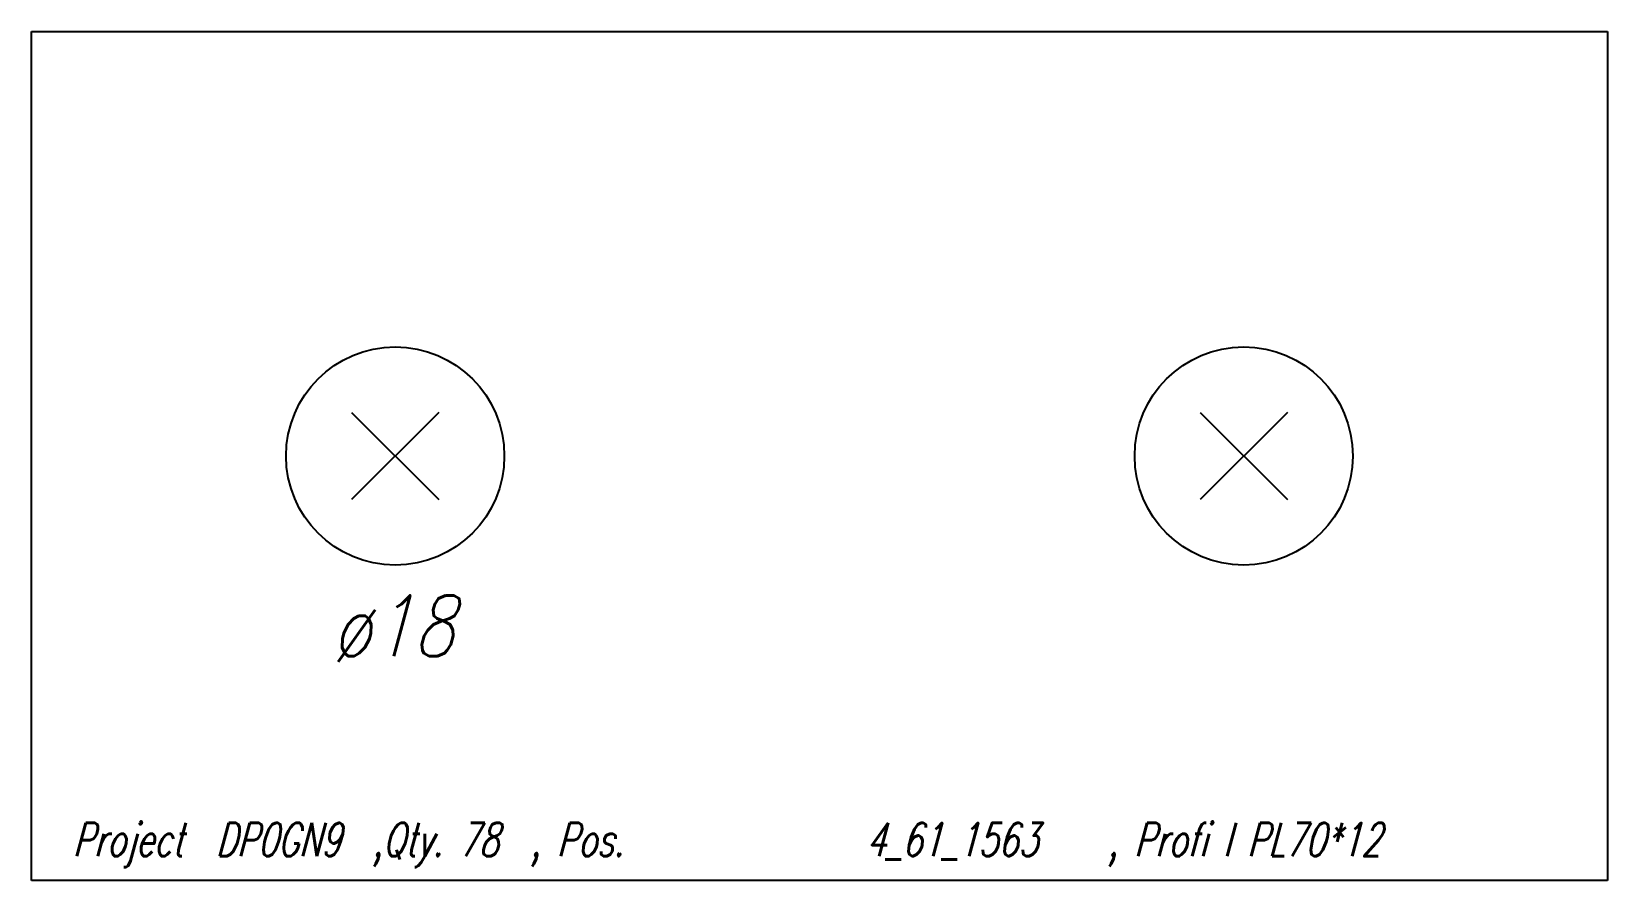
# Model space of a CAD drawing. Extents: x 0 to 130, y -35 to 35.
import ezdxf

# ---------------------------------------------------------------- set-up
doc = ezdxf.new("R2010")
doc.units = 0
doc.header["$LTSCALE"] = 10
for name, color, linetype in [('BEZ_SCHRAUBEN', 7, 'CONTINUOUS'), ('SCHRAUBEN', 7, 'CONTINUOUS'), ('TEILE', 7, 'CONTINUOUS'), ('UNTERSCHRIFT', 7, 'CONTINUOUS')]:
    doc.layers.add(name, color=color, linetype=linetype)
doc.styles.get("Standard").update_dxf_attribs({"font": 'ROMANS'})

msp = doc.modelspace()

# ---------------------------------------------------------------- linework, layer by layer
at = {"layer": 'SCHRAUBEN', "color": 6}
for p, q in [((33.600113, 3.6), (26.400112, -3.6)), ((26.400112, 3.6), (33.600113, -3.6)), ((103.598366, 3.6), (96.398376, -3.6)), ((96.398376, 3.6), (103.598366, -3.6))]:
    msp.add_line(p, q, dxfattribs=at)
at = {"layer": 'SCHRAUBEN', "color": 2}
for centre, radius in [((30.000113, 0), 9.000002), ((99.998367, 0), 9)]:
    msp.add_circle(centre, radius, dxfattribs=at)
at = {"layer": 'TEILE', "color": 2}
for p, q in [((0.000111, -35), (0.000111, 35)), ((0.000111, 35), (130, 35)), ((130, 35), (129.999741, -35)), ((129.999741, -35), (0.000111, -35))]:
    msp.add_line(p, q, dxfattribs=at)

# ---------------------------------------------------------------- texts
at = {"layer": 'BEZ_SCHRAUBEN', "color": 2, "oblique": 15, "width": 0.8}
msp.add_text(' ø18', height=5, dxfattribs=at).set_placement((22.000113, -16.5))
at = {"layer": 'UNTERSCHRIFT', "color": 2, "oblique": 15, "width": 0.7}
for s, p in [('Project  DP0GN9  ,Qty. 78  , Pos. ', (3.399926, -33)), ('4_61_1563', (68.84993, -33)), ('  , Profi l PL70*12', (86.174927, -33))]:
    msp.add_text(s, height=2.75, dxfattribs=at).set_placement(p)

doc.saveas('drawing.dxf')
